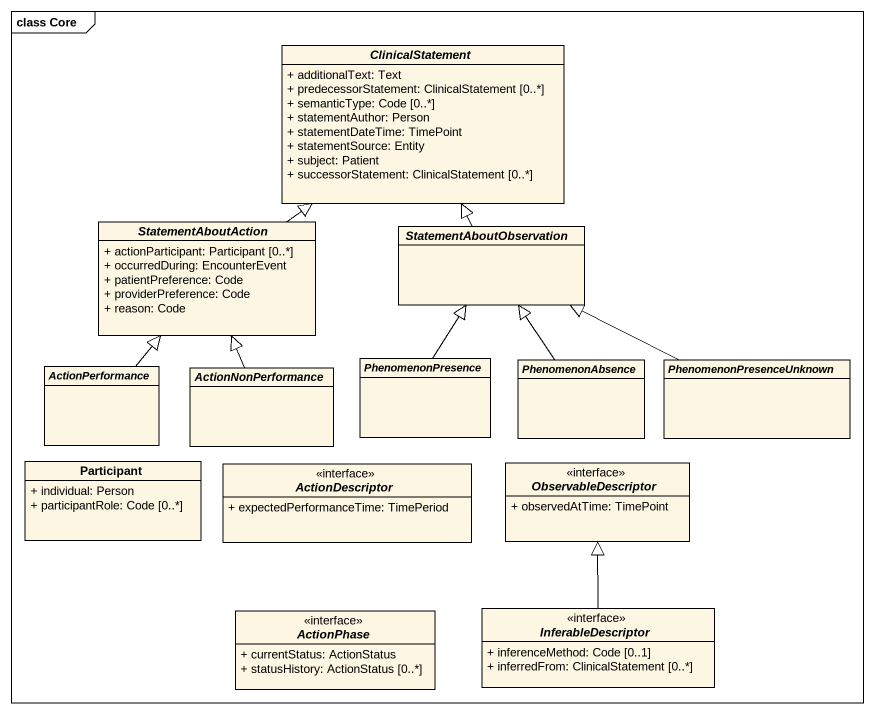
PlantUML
@startuml
mainframe class Core
hide circle
hide empty members
skinparam classAttributeIconSize 0
abstract class ClinicalStatement {
  + additionalText: Text
  + predecessorStatement: ClinicalStatement [0..*]
  + semanticType: Code [0..*]
  + statementAuthor: Person
  + statementDateTime: TimePoint
  + statementSource: Entity
  + subject: Patient
  + successorStatement: ClinicalStatement [0..*]
}
abstract class StatementAboutAction {
  + actionParticipant: Participant [0..*]
  + occurredDuring: EncounterEvent
  + patientPreference: Code
  + providerPreference: Code
  + reason: Code
}
abstract class StatementAboutObservation
abstract class ActionPerformance
abstract class ActionNonPerformance
abstract class PhenomenonPresence
abstract class PhenomenonAbsence
abstract class PhenomenonPresenceUnknown
class "Participant" as Participant_ {
  + individual: Person
  + participantRole: Code [0..*]
}
interface ActionDescriptor {
  + expectedPerformanceTime: TimePeriod
}
interface ObservableDescriptor {
  + observedAtTime: TimePoint
}
interface ActionPhase {
  + currentStatus: ActionStatus
  + statusHistory: ActionStatus [0..*]
}
interface InferableDescriptor {
  + inferenceMethod: Code [0..1]
  + inferredFrom: ClinicalStatement [0..*]
}
StatementAboutAction -up-|> ClinicalStatement
StatementAboutObservation -up-|> ClinicalStatement
ActionPerformance -up-|> StatementAboutAction
ActionNonPerformance -up-|> StatementAboutAction
PhenomenonPresence -up-|> StatementAboutObservation
PhenomenonAbsence -up-|> StatementAboutObservation
PhenomenonPresenceUnknown -left-|> StatementAboutObservation
InferableDescriptor -up-|> ObservableDescriptor
@enduml
